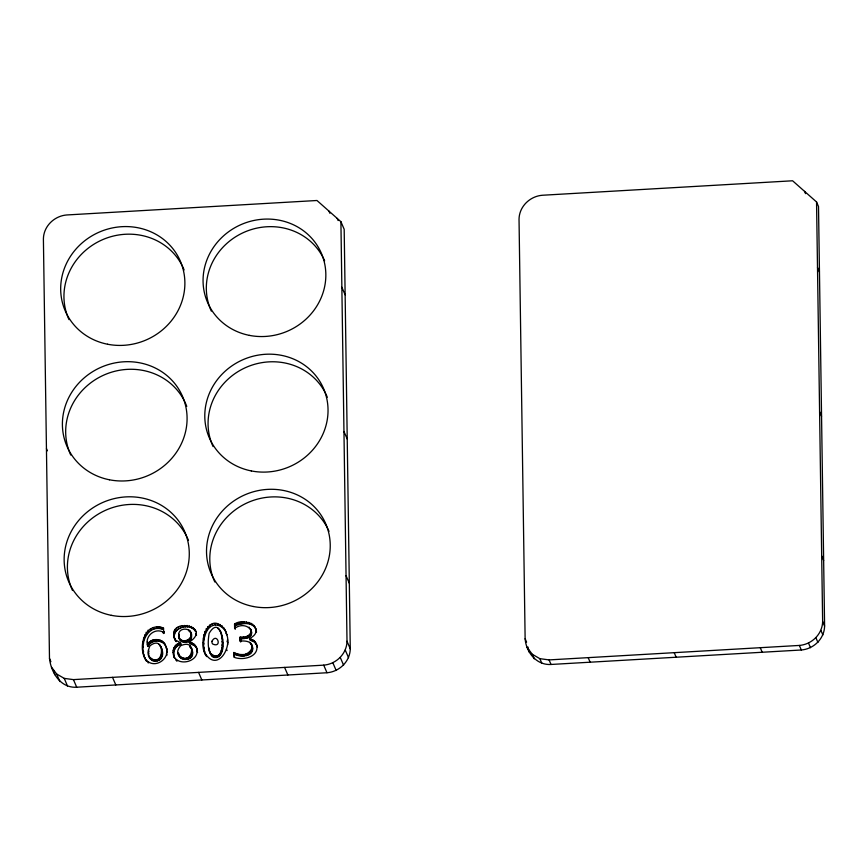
<?xml version="1.0" encoding="UTF-8"?>
<svg xmlns="http://www.w3.org/2000/svg" width="868" height="868" viewBox="0 0 868 868"><rect width="100%" height="100%" fill="white"/><g stroke="black" fill="none" stroke-linecap="round" stroke-linejoin="round"><path stroke-width="1.3" d="M210.826 654.505L210.164 652.986C228.827 669.966 223.933 608.37 209.134 633.336C202.873 670.335 232.396 660.874 220.212 630.678M206.703 656.609C195.593 642.537 210.707 606.884 225.864 631.752L223.857 627.738M205.803 654.939C199.141 642.7 208.005 614.121 224.519 629.257M225.213 630.233L226.852 634.823L226.201 633.304C232.971 647.051 217.423 672.646 205.152 653.42M227.655 644.783L227.535 639.51M147.278 644.946C150.381 637.579 162.891 637.806 165.484 645.412C161.687 639.293 150.858 639.651 147.94 646.465C143.882 636.862 154.721 627.011 163.629 632.392L163.564 628.031C144.533 620.945 136.786 648.146 146.551 661.166L144.555 657.217M147.94 646.465L148.005 644.392M145.216 658.736C138.641 645.792 146.486 623.604 163.358 629.278L162.707 627.759M149.329 656.74C164.182 671.355 166.537 632.88 149.969 645.814C140.551 667.123 171.842 665.062 159.929 645.13M173.079 652.4C172.743 647.832 176.096 643.633 180.544 642.721L181.206 644.24C175.835 645.239 172.656 650.978 173.969 656.143L173.079 652.4L173.741 653.919M145.889 659.647C154.71 670.172 171.821 658.074 165.777 645.879M178.645 635.278C178.027 626.598 192.815 627.347 191.546 636.092C192.132 644.664 177.43 643.926 178.645 635.278L179.296 636.797M179.068 637.741C182.334 644.349 194.063 639.206 190.472 632.078M178.569 654.472C190.873 669.521 199.412 637.448 180.783 645.673C167.98 659.843 199.054 666.277 191.448 647.984M250.461 628.79C253.174 635.181 244.96 638.11 239.991 637.21L240.642 638.729C261.669 638.935 248.476 618.374 234.62 628.389L234.555 624.027C245.763 616.291 266.899 629.94 249.376 638.588L250.027 640.107L254.519 642.027L257.08 645.586L253.868 640.508L249.376 638.588M174.186 637.861L176.204 641.626C161.773 616.226 214.884 624.949 189.213 642.212L189.864 643.73L194.454 645.51L196.428 647.734M255.81 642.711C261.68 655.991 243.799 661.329 233.926 657.195L233.861 652.476C248.856 662.208 262.874 639.022 240.045 641.105L239.991 637.21M233.861 652.476L234.523 653.995C241.64 658.693 257.253 655.101 251.449 644.349M196.407 647.615C201.246 660.613 179.806 667.34 173.936 656.566L174.587 658.085L173.318 654.624M174.837 639.38C170.822 627.618 190.396 622.085 195.691 631.654L195.029 630.135M51.472 667.101L56.637 673.98L64.221 678.375L73.433 679.622L323.721 665.148C336.122 664.15 346.788 653.875 347.005 641.224L340.907 221.687L316.972 200.497L66.684 214.971C54.283 215.958 43.617 226.233 43.4 238.895L49.487 658.432C51.049 672.635 60.63 688.27 76.699 687.217L326.986 672.743C339.388 671.756 350.054 661.481 350.271 648.83L344.184 229.282L340.907 221.687M527.104 647.387L532.268 654.266L539.853 658.66L549.064 659.908L799.352 645.434C811.754 644.436 822.419 634.161 822.636 621.51L816.549 201.973L792.603 180.783L542.316 195.257C529.914 196.244 519.248 206.519 519.031 219.17L525.129 638.718C526.095 652.248 536.511 665.409 551.028 664.465L801.316 649.991C813.717 648.993 824.383 638.718 824.6 626.067L818.513 206.53L816.549 201.973M234.61 627.705L235.261 629.224L235.217 625.546C242.508 622.551 255.789 621.586 256.505 632.197L255.854 630.678M189.213 642.212C193.694 642.559 196.841 646.465 197.448 650.718L196.797 649.199M180.544 642.721L175.553 640.107M189.68 646.725L192.099 649.503M160.58 646.649L158.974 644.273M252.1 645.868L249.778 642.342M175.607 659.734L177.007 661.112L176.356 659.593M191.123 633.597L189.278 630.298M220.863 632.197L219.224 629.17M250.537 629.387L251.112 630.309M164.833 643.893L167.003 649.741L166.352 648.222M804.571 191.372L805.558 193.651M817.493 267.528L819.457 272.085M819.587 411.736L821.551 416.304M821.681 555.954L823.645 560.522M822.636 621.51L824.6 626.067M820.911 630.396L822.875 634.953M815.953 637.861L817.916 642.418M808.52 643.123L810.484 647.691M799.352 645.434L801.316 649.991M760.249 647.691L762.212 652.248M674.208 652.671L676.172 657.228M588.168 657.64L590.131 662.197M549.064 659.908L551.028 664.465M539.853 658.66L541.816 663.217M532.268 654.266L534.232 658.823M525.129 638.718L526.594 642.136M337.175 218.378L338.108 220.548M328.939 211.087L329.873 213.268M341.862 287.243L345.139 294.838M343.956 431.461L347.233 439.056M346.05 575.668L349.327 583.274M347.005 641.224L350.271 648.83M345.28 650.11L348.545 657.716M340.321 657.575L343.587 665.17M332.878 662.848L336.155 670.443M323.721 665.148L326.986 672.743M284.606 667.405L287.883 675.011M254.997 626.902L255.648 628.421M255.615 628.671L256.277 630.19M253.966 625.361L254.628 626.88M252.545 624.049L253.196 625.568M250.787 623.029L251.449 624.548M248.769 622.334L249.431 623.853M250.809 629.886L251.46 631.405M250.939 631.144L251.59 632.663M249.094 627.108L249.756 628.627M254.953 641.528L255.604 643.047M256.809 645.575L257.46 647.094M246.49 621.987L247.152 623.506M250.83 632.371L251.492 633.89M253.868 640.508L254.519 642.027M250.494 633.456L251.145 634.975M252.577 639.683L253.239 641.202M249.908 634.41L250.559 635.94M243.941 621.976L244.602 623.495M251.08 639.043L251.742 640.562M249.083 635.246L249.734 636.765M243.018 622.052L243.669 623.571M248.031 635.94L248.693 637.459M242.02 622.182L242.671 623.701M251.872 645.618L252.534 647.137M250.743 643.264L251.394 644.783M252.035 647.061L252.686 648.58M240.957 622.356L241.619 623.875M246.805 636.461L247.456 637.98M251.915 648.624L252.577 650.143M239.828 622.584L240.49 624.103M251.525 650.013L252.187 651.532M245.384 636.808L246.035 638.327M238.635 622.866L239.297 624.385M250.863 651.228L251.514 652.747M243.767 636.993L244.429 638.512M249.919 652.259L250.57 653.778M237.355 623.202L238.016 624.721M243.181 637.025L243.832 638.544M235.998 623.582L236.649 625.101M241.879 637.101L242.53 638.62M248.715 653.094L249.366 654.613M240.577 637.177L241.228 638.696M234.555 624.027L235.217 625.546M247.272 653.734L247.933 655.253M234.566 624.7L235.217 626.219M239.991 637.817L240.653 639.336M234.588 626.208L235.239 627.727M240.013 639.163L240.675 640.682M240.035 640.497L240.686 642.016L240.642 638.729M245.601 654.157L246.252 655.676M243.68 654.385L244.331 655.904M242.476 654.418L243.127 655.937M241.261 654.364L241.912 655.893M240.045 654.244L240.707 655.763M238.83 654.049L239.481 655.568M237.604 653.778L238.255 655.297M236.367 653.42L237.018 654.939M235.119 652.996L235.77 654.515M222.143 625.817L222.805 627.336M233.872 653.213L234.523 654.732M233.893 654.841L234.555 656.36L234.523 653.995M220.081 624.504L220.743 626.023M227.069 641.148L227.72 642.667M217.673 623.777L218.324 625.296M220.982 632.642L221.644 634.172M221.557 635.094L222.208 636.624M218.02 628.117L218.671 629.647M221.926 638.034L222.577 639.553M226.429 649.069L227.08 650.588M214.906 623.647L215.568 625.166M222.078 641.441L222.729 642.96M222.024 644.848L222.675 646.367M212.161 624.092L212.812 625.622M221.741 647.81L222.392 649.329M221.242 650.327L221.893 651.846M209.774 625.101L210.425 626.62M220.526 652.389L221.177 653.908M219.582 654.005L220.244 655.524M207.756 626.653L208.407 628.172M218.411 655.188L219.072 656.707M206.107 628.757L206.758 630.276M217.011 655.937L217.673 657.456M204.837 631.416L205.488 632.935M215.383 656.251L216.034 657.77M213.756 656.121L214.418 657.64M203.947 634.584L204.598 636.114M212.345 655.535L213.007 657.054M208.819 648.559L210.045 652.53L209.394 651.011M211.152 654.483L211.803 656.013M203.438 638.295L204.088 639.814M203.307 642.526L203.958 644.045M203.557 646.725L204.208 648.244M204.175 650.36L204.826 651.879M194.085 628.649L194.736 630.168M195.832 633.846L196.483 635.365L196.266 633.39M192.761 627.38L193.423 628.909M191.123 626.403L191.774 627.922M189.224 625.752L189.875 627.271M189.973 631.09L190.624 632.609M190.776 633.228L191.437 634.758M187.054 625.416L187.705 626.935M190.895 634.573L191.546 636.092M195.777 646.215L197.058 649.134M188.389 629.691L189.05 631.21M194.899 645.011L195.55 646.53M190.819 635.908L191.47 637.427M193.803 643.991L194.454 645.51M196.938 650.978L197.6 652.497M190.537 637.079L191.199 638.598M192.479 643.188L193.141 644.707M184.624 625.405L185.275 626.924M190.07 638.099L190.721 639.618M189.387 638.957L190.049 640.475M190.949 642.602L191.611 644.121M188.519 639.651L189.181 641.17M182.204 625.698L182.855 627.217M191.806 649.307L192.468 650.826M187.477 640.183L188.128 641.702M190.049 645.933L190.7 647.452M191.947 650.826L192.598 652.345M191.861 652.378L192.512 653.897M186.251 640.53L186.902 642.049M180.056 626.284L180.707 627.803M191.535 653.745L192.186 655.275M198.577 672.385L201.843 679.98M184.841 640.703L185.492 642.222M190.993 654.949L191.644 656.468M178.179 627.152L178.83 628.671M190.211 655.98L190.873 657.499M183.441 640.692L184.092 642.212M182.215 640.486L182.866 642.005M189.224 656.816L189.886 658.335M176.573 628.323L177.224 629.842M178.721 633.944L179.372 635.463M181.162 640.085L181.813 641.604M180.273 639.488L180.924 641.007M188.041 657.434L188.703 658.953M178.765 636.602L179.73 639.26M179.578 638.707L180.229 640.226M175.293 629.734L175.944 631.253M186.663 657.846L187.325 659.365M174.381 631.329L175.043 632.859M178.819 643.296L179.47 644.826M185.09 658.053L185.752 659.571M173.85 633.13L174.511 634.649M173.698 635.126L174.349 636.645M183.549 658.031L184.2 659.55M177.311 644.078L177.962 645.597M173.828 636.559L174.49 638.078M174.761 639.054L175.412 640.573M182.182 657.77L182.833 659.289M176.02 645.033L176.671 646.551M180.989 657.271L181.64 658.79M179.969 656.544L180.62 658.074M178.2 653.148L179.22 655.991M179.155 655.611L179.806 657.13M174.945 646.172L175.607 647.691M174.11 647.495L174.772 649.014M173.524 648.971L174.175 650.49M173.177 650.609L173.839 652.128M161.828 627.531L162.49 629.05M163.618 631.72L164.269 633.239L164.247 631.73M160.938 627.336L161.6 628.855M162.837 632.034L163.488 633.553M160.037 627.184L160.688 628.703M159.126 627.076L159.777 628.595M158.215 627.021L158.866 628.54M157.303 627L157.954 628.519M163.531 642.244L164.193 643.763M156.392 627.032L157.043 628.551M166.569 650.902L167.231 652.421M161.904 640.985L162.566 642.504M166.428 653.593L167.079 655.112M159.994 640.117L160.645 641.636M153.202 627.51L153.864 629.029M157.781 639.662L158.432 641.181M160.678 646.248L161.871 649.145M161.556 649.275L162.207 650.794M161.687 651.184L162.338 652.703M161.611 653.094L162.262 654.613M150.424 628.54L151.086 630.07M155.274 639.618L155.925 641.137M161.318 654.765L161.98 656.284M153.962 639.77L154.612 641.289M160.819 656.208L161.47 657.727M152.725 640.074L153.386 641.593M160.103 657.412L160.754 658.931M148.059 630.146L148.721 631.665M151.574 640.541L152.226 642.06M159.18 658.378L159.831 659.897M150.5 641.148L151.151 642.667M158.052 659.094L158.703 660.613M146.095 632.295L146.757 633.814M149.524 641.897L150.175 643.416M156.717 659.561L157.368 661.08M148.667 642.787L149.318 644.306M144.576 634.975L145.227 636.494M147.386 641.832L148.048 643.362M155.166 659.778L155.828 661.297M147.918 643.796L148.569 645.315M153.669 659.734L154.32 661.253M143.502 638.154L144.153 639.673M148.33 650.132L148.981 651.651M152.323 659.398L152.985 660.917M148.244 651.966L148.895 653.485M151.151 658.779L151.813 660.298M148.385 653.778L149.394 656.881M150.153 657.89L150.804 659.409M142.884 641.843L143.546 643.362M142.721 646.031L143.383 647.55M142.97 650.414L143.632 651.933M147.625 661.47L148.276 662.989M143.589 654.136L144.24 655.655M46.449 448.658L47.382 450.828M112.536 677.355L115.813 684.96M73.433 679.622L76.699 687.217M64.221 678.375L67.487 685.98M56.637 673.98L59.914 681.575M49.487 658.432L50.897 661.687M527.939 646.985L529.068 651.944M53.903 670.986L54.749 674.696M209.231 648.136L209.47 650.078M178.721 653.148L178.862 654.667M72.5 590.479A63.18 59.252 -23.3 0 1 106.504 509.863A63.18 59.252 -23.3 0 1 188.486 540.438M69.006 319.619A62.702 58.807 -23.3 0 1 102.749 239.601A62.702 58.807 -23.3 0 1 184.114 269.948M70.753 455.049A62.941 59.024 -23.3 0 1 105.256 374.466A62.941 59.024 -23.3 0 1 186.772 406.398M213.083 446.564A62.225 58.362 -23.3 0 1 246.566 367.164A62.225 58.362 -23.3 0 1 327.312 397.262M214.83 581.994A62.463 58.579 -23.3 0 1 247.814 502.561A62.463 58.579 -23.3 0 1 329.005 531.324M211.325 311.124A61.986 58.134 -23.3 0 1 244.06 232.298A61.986 58.134 -23.3 0 1 324.632 260.845M211.955 641.278L211.966 642.559A3.179 2.984 -23.3 0 0 212.855 644.11C222.609 648.309 216.978 631.871 211.955 641.278M111.354 615.336A63.18 59.252 -23.3 0 0 186.924 537.704A63.18 59.252 -23.3 0 0 81.852 516.959A63.18 59.252 -23.3 0 0 111.354 615.336M107.534 344.227A62.702 58.807 -23.3 0 0 182.54 267.17A62.702 58.807 -23.3 0 0 78.261 246.588A62.702 58.807 -23.3 0 0 107.534 344.227M109.444 479.787A62.941 59.024 -23.3 0 0 184.732 402.437A62.941 59.024 -23.3 0 0 80.051 381.779A62.941 59.024 -23.3 0 0 109.444 479.787M251.286 470.923A62.225 58.362 -23.3 0 0 325.717 394.463A62.225 58.362 -23.3 0 0 222.23 374.032A62.225 58.362 -23.3 0 0 251.286 470.923M253.196 606.482A62.463 58.579 -23.3 0 0 327.909 529.73A62.463 58.579 -23.3 0 0 224.031 509.223A62.463 58.579 -23.3 0 0 253.196 606.482M249.387 335.374A61.986 58.134 -23.3 0 0 323.525 259.196A61.986 58.134 -23.3 0 0 220.439 238.852A61.986 58.134 -23.3 0 0 249.387 335.374"/></g></svg>
